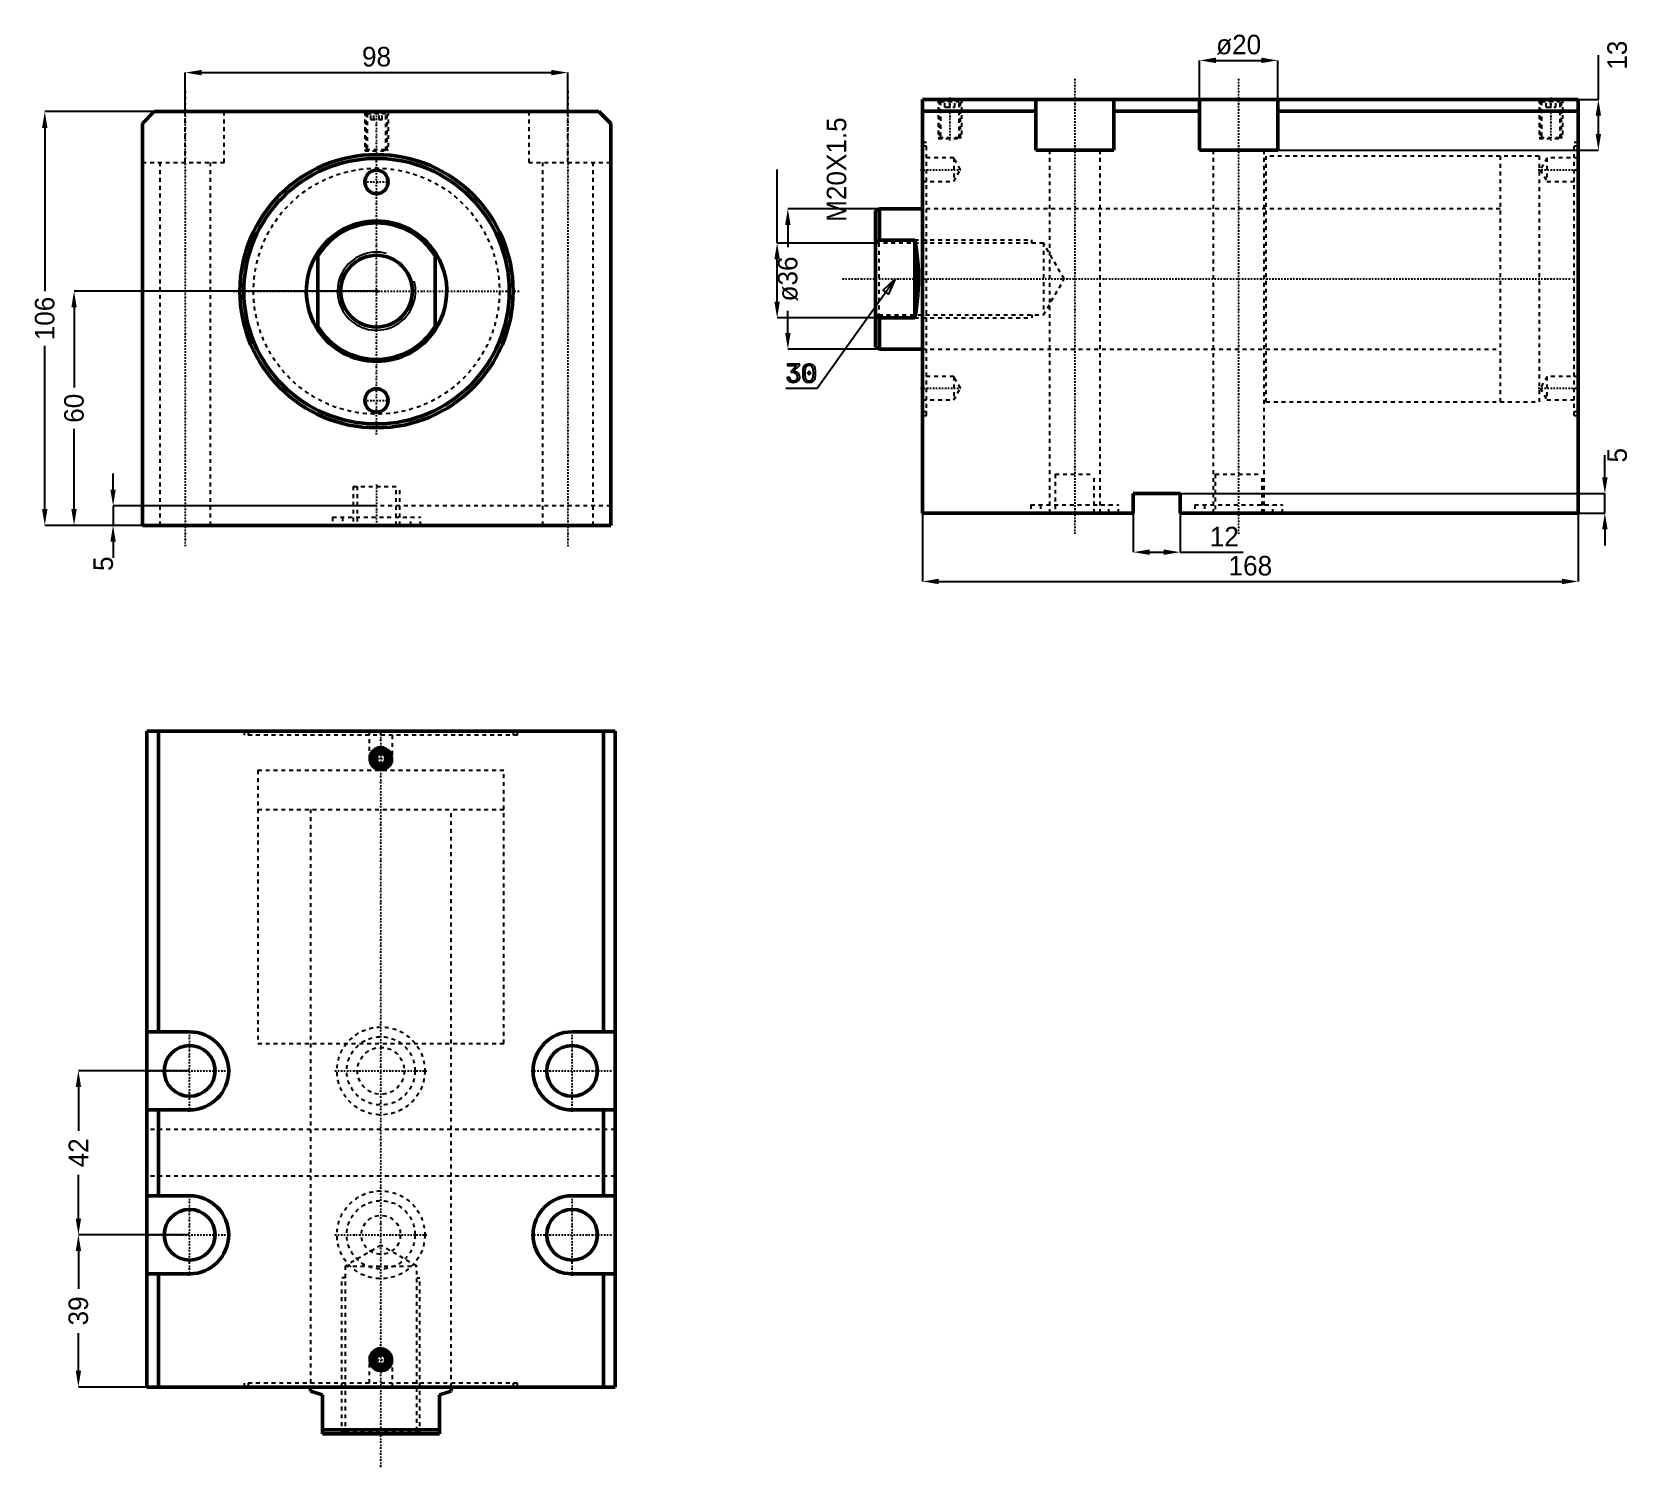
# Model space of a CAD drawing. Header units: millimetres. Extents: x -88 to 321, y -301 to 66.
import ezdxf

# ---------------------------------------------------------------- set-up
doc = ezdxf.new("R2010")
doc.units = ezdxf.units.MM
doc.linetypes.add('Center', pattern=[1.5, 0.45, -0.5, 0.05, -0.5])
doc.linetypes.add('Dashed', pattern=[2, 1, -1])
for name, color, linetype, lineweight in [('2d ConnectionPoints', 7, 'Continuous', 50), ('AM_0', 7, 'Continuous', 50), ('AM_5', 3, 'Continuous', 25), ('AM_7', 7, 'Center', 25), ('AM_9', 6, 'Dashed', 25)]:
    doc.layers.add(name, color=color, linetype=linetype, lineweight=lineweight)
doc.dimstyles.new('ISO-25', dxfattribs={"dimtxt": 2.5, "dimasz": 2.5, "dimexe": 1.25, "dimexo": 0.625, "dimtad": 1, "dimtxsty": 'Standard', "dimcen": 2.5, "dimadec": 0, "dimazin": 0, "dimtfac": 1, "dimtmove": 0, "dimatfit": 3, "dimfxl": 0, "dimarcsym": 0})

# ---------------------------------------------------------------- blocks, each defined once
blk = doc.blocks.new('1_JECX_MF_INLA_63_60_0_rod__0_in_JECX_MF_160_INLA_63_60_0__0')
at = {"layer": 'AM_0'}
for p, q in [((-15, -9.95), (-15, 9.95)), ((15, 9.95), (15, -9.95))]:
    blk.add_line(p, q, dxfattribs=at)
for points in [[(-15, 9.95), (-15.81, 8.6), (-16.5, 7.19), (-17.06, 5.73), (-17.5, 4.22), (-17.8, 2.68), (-17.97, 1.12), (-17.99, -0.45), (-17.89, -2.02), (-17.64, -3.57), (-17.26, -5.1), (-16.75, -6.58), (-16.12, -8.02), (-15.36, -9.39), (-15, -9.95)], [(15, -9.95), (15.81, -8.6), (16.5, -7.19), (17.06, -5.73), (17.5, -4.22), (17.8, -2.68), (17.97, -1.12), (17.99, 0.45), (17.89, 2.02), (17.64, 3.57), (17.26, 5.1), (16.75, 6.58), (16.12, 8.02), (15.36, 9.39), (15, 9.95)]]:
    blk.add_lwpolyline(points, dxfattribs=at)
blk.add_circle((0, 0), 9.19, dxfattribs=at)
for radius, start, end in [(18, 33.5573, 146.4427), (17.5, 31.0027, 148.9973), (17.5, 211.0027, 328.9973), (18, 213.5573, 326.4427)]:
    blk.add_arc((0, 0), radius, start, end, dxfattribs=at)
at = {"layer": 'AM_5'}
blk.add_arc((0, 0), 10, 75, 15, dxfattribs=at)
blk = doc.blocks.new('2_JECX_MF_EXLA_63_60_0_body__0_in_JECX_MF_160_INLA_63_60_0__0')
at = {"layer": 'AM_0'}
for p, q in [((-57, 46), (-60, 43)), ((57, 46), (-57, 46)), ((60, 43), (57, 46)), ((-60, 43), (-60, -60)), ((60, -60), (60, 43)), ((-60, -60), (60, -60))]:
    blk.add_line(p, q, dxfattribs=at)
for centre, radius in [((0, 0), 35), ((0, 0), 34), ((0, 28), 3), ((0, -28), 3)]:
    blk.add_circle(centre, radius, dxfattribs=at)
at = {"layer": 'AM_5', "linetype": 'Dashed'}
for p, q in [((-3, 46), (-3, 36)), ((3, 46), (3, 36))]:
    blk.add_line(p, q, dxfattribs=at)
at = {"layer": 'AM_7'}
for p, q in [((-49, 51.3), (-49, -65.3)), ((49, 51.3), (49, -65.3)), ((0, -36.75), (0, 46.5)), ((-3.15, 28), (3.15, 28)), ((-36.75, 0), (36.75, 0)), ((-3.15, -28), (3.15, -28)), ((0, -49.5), (0, -60.5))]:
    blk.add_line(p, q, dxfattribs=at)
at = {"layer": 'AM_9'}
for p, q in [((-49, 33), (-49, 46)), ((-39, 33), (-39, 46)), ((-3, 46), (-2.73, 45.73)), ((-2.73, 45.73), (-2.73, 36.27)), ((-2.73, 45.73), (2.73, 45.73)), ((-1.9, 46), (-2.4, 45.5)), ((-2.4, 45.5), (2.4, 45.5)), ((-2.4, 45.5), (-2.4, 36)), ((-1.44, 44), (-1.44, 46)), ((-0.72, 44), (-0.72, 46)), ((0.72, 44), (0.72, 46)), ((1.44, 44), (1.44, 46)), ((2.4, 45.5), (1.9, 46)), ((2.4, 36), (2.4, 45.5)), ((2.73, 45.73), (3, 46)), ((2.73, 36.27), (2.73, 45.73)), ((39, 46), (39, 33)), ((49, 33), (49, 46)), ((-1.44, 44), (1.44, 44)), ((-60, 33), (-39, 33)), ((-55.5, 33), (-55.5, -60)), ((-42.5, -60), (-42.5, 33)), ((-2.73, 36.27), (-3, 36)), ((-3, 36), (3, 36)), ((-2.73, 36.27), (2.73, 36.27)), ((3, 36), (2.73, 36.27)), ((39, 33), (60, 33)), ((42.5, 33), (42.5, -60)), ((55.5, -60), (55.5, 33)), ((-6, -50), (6, -50)), ((-6, -50), (-6, -60)), ((-5, -50), (-5, -60)), ((5, -60), (5, -50)), ((6, -60), (6, -50)), ((60, -55), (-60, -55)), ((-11.25, -57.9), (11.25, -57.9)), ((-11.25, -57.9), (-11.25, -60)), ((-8.75, -57.9), (-8.75, -60)), ((8.75, -60), (8.75, -57.9)), ((11.25, -60), (11.25, -57.9))]:
    blk.add_line(p, q, dxfattribs=at)
blk.add_circle((0, 0), 31.5, dxfattribs=at)
blk = doc.blocks.new('*D3')
at = {"layer": 'AM_5', "color": 0, "lineweight": -2}
for p, q in [((-49, 46), (-49, 56)), ((-44.83, 56), (44.83, 56)), ((49, 46), (49, 56))]:
    blk.add_line(p, q, dxfattribs=at)
at = {"layer": 'AM_5', "color": 0}
for points in [[(-44.83, 56.69), (-44.83, 55.31), (-49, 56)], [(44.83, 55.31), (44.83, 56.69), (49, 56)]]:
    blk.add_solid(points, dxfattribs=at)
at = {"layer": 'Defpoints', "color": 0}
for p in [(49, 56), (-49, 46), (49, 46)]:
    blk.add_point(p, dxfattribs=at)
at = {"layer": 'AM_5', "color": 0, "insert": (0, 60.05), "char_height": 5, "attachment_point": 5}
blk.add_mtext('98', dxfattribs=at)
blk = doc.blocks.new('*D4')
at = {"layer": 'AM_5', "color": 0, "lineweight": -2}
for p, q in [((-57, 46), (-85, 46)), ((-85, 41.83), (-85, -0.03)), ((-85, -55.83), (-85, -13.97)), ((-60, -60), (-85, -60))]:
    blk.add_line(p, q, dxfattribs=at)
at = {"layer": 'AM_5', "color": 0}
for points in [[(-84.31, 41.83), (-85.69, 41.83), (-85, 46)], [(-85.69, -55.83), (-84.31, -55.83), (-85, -60)]]:
    blk.add_solid(points, dxfattribs=at)
at = {"layer": 'Defpoints', "color": 0}
for p in [(-57, 46), (-85, -60), (-60, -60)]:
    blk.add_point(p, dxfattribs=at)
at = {"layer": 'AM_5', "color": 0, "insert": (-85, -7), "char_height": 5, "attachment_point": 5, "rotation": 90}
blk.add_mtext('106', dxfattribs=at)
blk = doc.blocks.new('*D5')
at = {"layer": 'AM_5', "color": 0, "lineweight": -2}
for p, q in [((0, 0), (-77.5, 0)), ((-77.5, -4.17), (-77.5, -24.69)), ((-77.5, -55.83), (-77.5, -35.31)), ((-60, -60), (-77.5, -60))]:
    blk.add_line(p, q, dxfattribs=at)
at = {"layer": 'AM_5', "color": 0}
for points in [[(-76.81, -4.17), (-78.19, -4.17), (-77.5, 0)], [(-78.19, -55.83), (-76.81, -55.83), (-77.5, -60)]]:
    blk.add_solid(points, dxfattribs=at)
at = {"layer": 'Defpoints', "color": 0}
for p in [(0, 0), (-77.5, -60), (-60, -60)]:
    blk.add_point(p, dxfattribs=at)
at = {"layer": 'AM_5', "color": 0, "insert": (-77.5, -30), "char_height": 5, "attachment_point": 5, "rotation": 90}
blk.add_mtext('60', dxfattribs=at)
blk = doc.blocks.new('*D6')
at = {"layer": 'AM_5', "color": 0, "lineweight": -2}
for p, q in [((-67.5, -50.83), (-67.5, -46.67)), ((0, -55), (-67.5, -55)), ((-67.5, -55), (-67.5, -60)), ((-60, -60), (-67.5, -60)), ((-67.5, -64.17), (-67.5, -68.33))]:
    blk.add_line(p, q, dxfattribs=at)
at = {"layer": 'AM_5', "color": 0}
for points in [[(-68.19, -50.83), (-66.81, -50.83), (-67.5, -55)], [(-66.81, -64.17), (-68.19, -64.17), (-67.5, -60)]]:
    blk.add_solid(points, dxfattribs=at)
at = {"layer": 'Defpoints', "color": 0}
for p in [(0, -55), (-67.5, -60), (-60, -60)]:
    blk.add_point(p, dxfattribs=at)
at = {"layer": 'AM_5', "color": 0, "insert": (-70, -69.83), "char_height": 5, "attachment_point": 5, "rotation": 90}
blk.add_mtext('5', dxfattribs=at)
blk = doc.blocks.new('1_JECX_MF_INLA_63_60_0_rod__0_in_JECX_MF_160_INLA_63_60_0__4')
at = {"layer": 'AM_0'}
for p, q in [((-18, 0), (-18, -1.03)), ((18, -1.03), (18, 0)), ((-15, -2), (-18, -1.03)), ((-15, -12), (-15, -2)), ((18, -1.03), (15, -2)), ((15, -2), (15, -12)), ((-15, -11), (15, -11)), ((-15, -12), (15, -12))]:
    blk.add_line(p, q, dxfattribs=at)
at = {"layer": 'AM_5', "linetype": 'Dashed'}
for p, q in [((-10, -12), (-10, 28)), ((-9.19, 28), (-10, 28)), ((9.19, 28), (10, 28)), ((10, -12), (10, 28))]:
    blk.add_line(p, q, dxfattribs=at)
at = {"layer": 'AM_9'}
for p, q in [((-31.5, 158), (31.5, 158)), ((-31.5, 158), (-31.5, 148)), ((31.5, 148), (31.5, 158)), ((-31.5, 148), (31.5, 148)), ((-18, 148), (-18, 0)), ((18, 0), (18, 148)), ((0, 36.3), (-9.19, 31)), ((9.19, 31), (0, 36.3)), ((-9.19, 31), (9.19, 31)), ((-9.19, 31), (-9.19, -11.19)), ((9.19, -11.19), (9.19, 31)), ((-9.19, -11.19), (-10, -12)), ((-9.19, -11.19), (9.19, -11.19)), ((10, -12), (9.19, -11.19))]:
    blk.add_line(p, q, dxfattribs=at)
blk = doc.blocks.new('2_JECX_MF_EXLA_63_60_0_body__0_in_JECX_MF_160_INLA_63_60_0__4')
at = {"layer": 'AM_0'}
for p, q in [((60, 168), (-60, 168)), ((-60, 168), (-60, 0)), ((-57, 168), (-57, 91)), ((57, 168), (57, 91)), ((60, 168), (60, 0)), ((-0.72, 162.25), (-1.44, 161)), ((-1.44, 161), (-0.72, 159.75)), ((0.72, 162.25), (-0.72, 162.25)), ((-0.72, 159.75), (0.72, 159.75)), ((1.44, 161), (0.72, 162.25)), ((0.72, 159.75), (1.44, 161)), ((-49, 91), (-60, 91)), ((60, 91), (49, 91)), ((-60, 71), (-49, 71)), ((-57, 71), (-57, 49)), ((49, 71), (60, 71)), ((57, 71), (57, 49)), ((-49, 49), (-60, 49)), ((60, 49), (49, 49)), ((-60, 29), (-49, 29)), ((-57, 29), (-57, 0)), ((49, 29), (60, 29)), ((57, 29), (57, 0)), ((-0.72, 8.25), (-1.44, 7)), ((0.72, 8.25), (-0.72, 8.25)), ((1.44, 7), (0.72, 8.25)), ((-1.44, 7), (-0.72, 5.75)), ((-0.72, 5.75), (0.72, 5.75)), ((0.72, 5.75), (1.44, 7)), ((60, 0), (-60, 0))]:
    blk.add_line(p, q, dxfattribs=at)
for centre, radius in [((0, 161), 2.73), ((0, 161), 2.4), ((0, 161), 1.9), ((-49, 81), 6.5), ((49, 81), 6.5), ((-49, 39), 6.5), ((49, 39), 6.5), ((0, 7), 2.73), ((0, 7), 2.4), ((0, 7), 1.9)]:
    blk.add_circle(centre, radius, dxfattribs=at)
for centre, start, end in [((-49, 81), 270, 90), ((49, 81), 90, 270), ((-49, 39), 270, 90), ((49, 39), 90, 270)]:
    blk.add_arc(centre, 10, start, end, dxfattribs=at)
at = {"layer": 'AM_5'}
for centre in [(0, 161), (0, 7)]:
    blk.add_arc(centre, 3, 75, 15, dxfattribs=at)
at = {"layer": 'AM_7'}
for p, q in [((0, -20.5), (0, 168.49)), ((-3.15, 161), (3.15, 161)), ((-49, 70.5), (-49, 91.5)), ((49, 70.5), (49, 91.5)), ((-59.5, 81), (-38.5, 81)), ((-11.81, 81), (11.81, 81)), ((38.5, 81), (59.5, 81)), ((-49, 28.5), (-49, 49.5)), ((49, 28.5), (49, 49.5)), ((-59.5, 39), (-38.5, 39)), ((-11.81, 39), (11.81, 39)), ((38.5, 39), (59.5, 39)), ((-3.15, 7), (3.15, 7))]:
    blk.add_line(p, q, dxfattribs=at)
at = {"layer": 'AM_9'}
for p, q in [((-35, 168), (-35, 167)), ((-34, 168), (-34, 167)), ((-3, 168), (-3, 160)), ((3, 160), (3, 168)), ((34, 167), (34, 168)), ((35, 167), (35, 168)), ((35, 167), (-35, 167)), ((-3, 160), (0, 158.27)), ((-3, 160), (3, 160)), ((0, 158.27), (3, 160)), ((-31.5, 158), (31.5, 158)), ((-31.5, 158), (-31.5, 88)), ((31.5, 88), (31.5, 158)), ((-31.5, 88), (31.5, 88)), ((-18, 88), (-18, 0)), ((18, 0), (18, 88)), ((60, 66), (-60, 66)), ((60, 54), (-60, 54)), ((0, 9.73), (-3, 8)), ((3, 8), (0, 9.73)), ((-3, 8), (3, 8)), ((-3, 8), (-3, 0)), ((3, 0), (3, 8)), ((35, 1), (-35, 1)), ((-35, 1), (-35, 0)), ((-34, 1), (-34, 0)), ((34, 0), (34, 1)), ((35, 0), (35, 1))]:
    blk.add_line(p, q, dxfattribs=at)
for centre, radius in [((0, 81), 11.25), ((0, 81), 8.75), ((0, 81), 6), ((0, 39), 11.25), ((0, 39), 8.75), ((0, 39), 5)]:
    blk.add_circle(centre, radius, dxfattribs=at)
blk = doc.blocks.new('*D12')
at = {"layer": 'AM_5', "color": 0, "lineweight": -2}
for p, q in [((-47.88, -199.76), (-76.38, -199.76)), ((-76.38, -203.93), (-76.38, -215.09)), ((-76.38, -237.59), (-76.38, -226.43)), ((-47.88, -241.76), (-76.38, -241.76))]:
    blk.add_line(p, q, dxfattribs=at)
at = {"layer": 'AM_5', "color": 0}
for points in [[(-77.07, -203.93), (-75.69, -203.93), (-76.38, -199.76)], [(-77.07, -237.59), (-75.69, -237.59), (-76.38, -241.76)]]:
    blk.add_solid(points, dxfattribs=at)
at = {"layer": 'Defpoints', "color": 0}
for p in [(-76.38, -199.76), (-47.88, -199.76), (-47.88, -241.76)]:
    blk.add_point(p, dxfattribs=at)
at = {"layer": 'AM_5', "color": 0, "insert": (-76.38, -220.76), "char_height": 5, "attachment_point": 5, "rotation": 90}
blk.add_mtext('42', dxfattribs=at)
blk = doc.blocks.new('*D13')
at = {"layer": 'AM_5', "color": 0, "lineweight": -2}
for p, q in [((-47.88, -241.76), (-76.38, -241.76)), ((-76.38, -245.93), (-76.38, -255.59)), ((-76.38, -276.59), (-76.38, -266.93)), ((-58.88, -280.76), (-76.38, -280.76))]:
    blk.add_line(p, q, dxfattribs=at)
at = {"layer": 'AM_5', "color": 0}
for points in [[(-77.07, -245.93), (-75.69, -245.93), (-76.38, -241.76)], [(-77.07, -276.59), (-75.69, -276.59), (-76.38, -280.76)]]:
    blk.add_solid(points, dxfattribs=at)
at = {"layer": 'Defpoints', "color": 0}
for p in [(-47.88, -241.76), (-76.38, -280.76), (-58.88, -280.76)]:
    blk.add_point(p, dxfattribs=at)
at = {"layer": 'AM_5', "color": 0, "insert": (-76.38, -261.26), "char_height": 5, "attachment_point": 5, "rotation": 90}
blk.add_mtext('39', dxfattribs=at)
blk = doc.blocks.new('1_JECX_MF_INLA_63_60_0_rod__0_in_JECX_MF_160_INLA_63_60_0__2')
at = {"layer": 'AM_0'}
for p, q in [((-11, 18), (-12, 17.5)), ((-12, 17.5), (-12, -17.5)), ((0, 18), (-11, 18)), ((-11, 18), (-11, 9.95)), ((-11, 9.95), (-12, 9.01)), ((-2, 9.95), (-11, 9.95)), ((-2, 9.95), (-2, -9.95)), ((-12, -9.01), (-11, -9.95)), ((-11, -9.95), (-2, -9.95)), ((-11, -9.95), (-11, -18)), ((-12, -17.5), (-11, -18)), ((-11, -18), (0, -18))]:
    blk.add_line(p, q, dxfattribs=at)
blk.add_lwpolyline([(-2, -9.95), (-1.74, -8.6), (-1.51, -7.19), (-1.33, -5.73), (-1.19, -4.22), (-1.09, -2.68), (-1.04, -1.12), (-1.03, 0.45), (-1.06, 2.02), (-1.14, 3.57), (-1.26, 5.1), (-1.43, 6.58), (-1.64, 8.02), (-1.88, 9.39), (-2, 9.95)], dxfattribs=at)
at = {"layer": 'AM_5', "linetype": 'Dashed'}
for p, q in [((-12, 10), (28, 10)), ((28, 9.19), (28, 10)), ((-12, -10), (28, -10)), ((28, -9.19), (28, -10))]:
    blk.add_line(p, q, dxfattribs=at)
at = {"layer": 'AM_7'}
blk.add_line((-20.5, 0), (166.5, 0), dxfattribs=at)
at = {"layer": 'AM_9'}
for p, q in [((158, 31.5), (148, 31.5)), ((148, 31.5), (148, -31.5)), ((158, 31.5), (158, -31.5)), ((148, 18), (0, 18)), ((-11.19, 9.19), (-12, 10)), ((31, 9.19), (-11.19, 9.19)), ((-11.19, 9.19), (-11.19, -9.19)), ((36.3, 0), (31, 9.19)), ((31, 9.19), (31, -9.19)), ((31, -9.19), (36.3, 0)), ((-12, -10), (-11.19, -9.19)), ((-11.19, -9.19), (31, -9.19)), ((0, -18), (148, -18)), ((148, -31.5), (158, -31.5))]:
    blk.add_line(p, q, dxfattribs=at)
blk = doc.blocks.new('2_JECX_MF_EXLA_63_60_0_body__0_in_JECX_MF_160_INLA_63_60_0__2')
at = {"layer": 'AM_0'}
for p, q in [((0, -60), (0, 46)), ((168, 46), (0, 46)), ((29, 33), (29, 46)), ((49, 33), (49, 46)), ((71, 33), (71, 46)), ((91, 33), (91, 46)), ((168, -60), (168, 46)), ((29, 43), (0, 43)), ((71, 43), (49, 43)), ((168, 43), (91, 43)), ((29, 33), (49, 33)), ((71, 33), (91, 33)), ((66, -55), (54, -55)), ((54, -55), (54, -60)), ((66, -60), (66, -55)), ((54, -60), (0, -60)), ((168, -60), (66, -60))]:
    blk.add_line(p, q, dxfattribs=at)
at = {"layer": 'AM_5', "linetype": 'Dashed'}
for p, q in [((4, 46), (4, 36)), ((10, 46), (10, 36)), ((158, 46), (158, 36)), ((164, 46), (164, 36))]:
    blk.add_line(p, q, dxfattribs=at)
at = {"layer": 'AM_7'}
for p, q in [((39, 51.3), (39, -65.3)), ((81, 51.3), (81, -65.3)), ((7, 46.5), (7, 35.5)), ((161, 46.5), (161, 35.5)), ((-0.49, 28), (10.22, 28)), ((157.78, 28), (168.49, 28)), ((168.05, 0), (166.95, 0)), ((-0.49, -28), (10.22, -28)), ((157.78, -28), (168.49, -28))]:
    blk.add_line(p, q, dxfattribs=at)
at = {"layer": 'AM_9'}
for p, q in [((4, 46), (4.27, 45.73)), ((4.27, 45.73), (4.27, 36.27)), ((4.27, 45.73), (9.73, 45.73)), ((5.1, 46), (4.6, 45.5)), ((4.6, 45.5), (4.6, 36)), ((4.6, 45.5), (9.4, 45.5)), ((5.75, 44), (5.75, 46)), ((7, 44), (7, 46)), ((8.25, 44), (8.25, 46)), ((9.4, 45.5), (8.9, 46)), ((9.4, 36), (9.4, 45.5)), ((9.73, 45.73), (10, 46)), ((9.73, 36.27), (9.73, 45.73)), ((158, 46), (158.27, 45.73)), ((158.27, 45.73), (158.27, 36.27)), ((158.27, 45.73), (163.73, 45.73)), ((159.1, 46), (158.6, 45.5)), ((158.6, 45.5), (163.4, 45.5)), ((158.6, 45.5), (158.6, 36)), ((159.75, 44), (159.75, 46)), ((161, 44), (161, 46)), ((162.25, 44), (162.25, 46)), ((163.4, 45.5), (162.9, 46)), ((163.4, 36), (163.4, 45.5)), ((163.73, 45.73), (164, 46)), ((163.73, 36.27), (163.73, 45.73)), ((5.75, 44), (8.25, 44)), ((159.75, 44), (162.25, 44)), ((1, 35), (0, 35)), ((1, 34), (0, 34)), ((1, -35), (1, 35)), ((4.27, 36.27), (4, 36)), ((4, 36), (10, 36)), ((4.27, 36.27), (9.73, 36.27)), ((10, 36), (9.73, 36.27)), ((32.5, 33), (32.5, -60)), ((45.5, -60), (45.5, 33)), ((74.5, 33), (74.5, -60)), ((87.5, -60), (87.5, 33)), ((158.27, 36.27), (158, 36)), ((158, 36), (164, 36)), ((158.27, 36.27), (163.73, 36.27)), ((164, 36), (163.73, 36.27)), ((167, -35), (167, 35)), ((168, 35), (167, 35)), ((168, 34), (167, 34)), ((8, 31), (0, 31)), ((9.73, 28), (8, 31)), ((8, 31), (8, 25)), ((158, 31.5), (88, 31.5)), ((88, 31.5), (88, -31.5)), ((158, 31.5), (158, -31.5)), ((160, 31), (158.27, 28)), ((168, 31), (160, 31)), ((160, 31), (160, 25)), ((0, 25), (8, 25)), ((8, 25), (9.73, 28)), ((158.27, 28), (160, 25)), ((160, 25), (168, 25)), ((88, 18), (0, 18)), ((0, -18), (88, -18)), ((8, -25), (0, -25)), ((9.73, -28), (8, -25)), ((8, -25), (8, -31)), ((8, -31), (9.73, -28)), ((160, -25), (158.27, -28)), ((158.27, -28), (160, -31)), ((168, -25), (160, -25)), ((160, -25), (160, -31)), ((0, -31), (8, -31)), ((88, -31.5), (158, -31.5)), ((160, -31), (168, -31)), ((0, -34), (1, -34)), ((0, -35), (1, -35)), ((167, -34), (168, -34)), ((167, -35), (168, -35)), ((34, -50), (44, -50)), ((34, -50), (34, -60)), ((44, -60), (44, -50)), ((75, -50), (87, -50)), ((75, -50), (75, -60)), ((87, -60), (87, -50)), ((27.75, -57.9), (50.25, -57.9)), ((27.75, -57.9), (27.75, -60)), ((30.25, -57.9), (30.25, -60)), ((47.75, -60), (47.75, -57.9)), ((50.25, -60), (50.25, -57.9)), ((69.75, -57.9), (92.25, -57.9)), ((69.75, -57.9), (69.75, -60)), ((72.25, -57.9), (72.25, -60)), ((89.75, -60), (89.75, -57.9)), ((92.25, -60), (92.25, -57.9))]:
    blk.add_line(p, q, dxfattribs=at)
blk = doc.blocks.new('*D24')
at = {"layer": 'AM_5', "color": 0, "lineweight": -2}
for p, q in [((210.89, 49.13), (210.89, 59.13)), ((215.05, 59.13), (226.72, 59.13)), ((230.89, 49.13), (230.89, 59.13))]:
    blk.add_line(p, q, dxfattribs=at)
at = {"layer": 'AM_5', "color": 0}
for points in [[(215.05, 59.83), (215.05, 58.44), (210.89, 59.13)], [(226.72, 59.83), (226.72, 58.44), (230.89, 59.13)]]:
    blk.add_solid(points, dxfattribs=at)
at = {"layer": 'Defpoints', "color": 0}
for p in [(230.89, 59.13), (210.89, 49.13), (230.89, 49.13)]:
    blk.add_point(p, dxfattribs=at)
at = {"layer": 'AM_5', "color": 0, "insert": (220.89, 63.13), "char_height": 5, "attachment_point": 5}
blk.add_mtext('ø20', dxfattribs=at)
blk = doc.blocks.new('*D25')
at = {"layer": 'AM_5', "color": 0, "lineweight": -2}
for p, q in [((313.05, 49.13), (313.05, 60.46)), ((230.89, 49.13), (313.05, 49.13)), ((313.05, 40.3), (313.05, 44.96)), ((230.89, 36.13), (313.05, 36.13))]:
    blk.add_line(p, q, dxfattribs=at)
at = {"layer": 'AM_5', "color": 0}
for points in [[(312.36, 44.96), (313.75, 44.96), (313.05, 49.13)], [(312.36, 40.3), (313.75, 40.3), (313.05, 36.13)]]:
    blk.add_solid(points, dxfattribs=at)
at = {"layer": 'Defpoints', "color": 0}
for p in [(230.89, 49.13), (313.05, 49.13), (230.89, 36.13)]:
    blk.add_point(p, dxfattribs=at)
at = {"layer": 'AM_5', "color": 0, "insert": (317.89, 60.46), "char_height": 5, "attachment_point": 5, "rotation": 90}
blk.add_mtext('13', dxfattribs=at)
blk = doc.blocks.new('*D26')
at = {"layer": 'AM_5', "color": 0, "lineweight": -2}
for p, q in [((139.89, -56.87), (139.89, -74.37)), ((307.89, -56.87), (307.89, -74.37)), ((144.05, -74.37), (303.72, -74.37))]:
    blk.add_line(p, q, dxfattribs=at)
at = {"layer": 'AM_5', "color": 0}
for points in [[(144.05, -73.67), (144.05, -75.06), (139.89, -74.37)], [(303.72, -73.67), (303.72, -75.06), (307.89, -74.37)]]:
    blk.add_solid(points, dxfattribs=at)
at = {"layer": 'Defpoints', "color": 0}
for p in [(139.89, -56.87), (307.89, -56.87), (307.89, -74.37)]:
    blk.add_point(p, dxfattribs=at)
at = {"layer": 'AM_5', "color": 0, "insert": (223.89, -70.37), "char_height": 5, "attachment_point": 5}
blk.add_mtext('168', dxfattribs=at)
blk = doc.blocks.new('*D27')
at = {"layer": 'AM_5', "color": 0, "lineweight": -2}
for p, q in [((128.89, 21.13), (105.39, 21.13)), ((105.39, 16.96), (105.39, 11.3)), ((105.39, -10.7), (105.39, -5.04)), ((128.89, -14.87), (105.39, -14.87))]:
    blk.add_line(p, q, dxfattribs=at)
at = {"layer": 'AM_5', "color": 0}
for points in [[(104.69, 16.96), (106.08, 16.96), (105.39, 21.13)], [(104.69, -10.7), (106.08, -10.7), (105.39, -14.87)]]:
    blk.add_solid(points, dxfattribs=at)
at = {"layer": 'Defpoints', "color": 0}
for p in [(105.39, 21.13), (128.89, 21.13), (128.89, -14.87)]:
    blk.add_point(p, dxfattribs=at)
at = {"layer": 'AM_5', "color": 0, "insert": (105.39, 3.13), "char_height": 5, "attachment_point": 5, "rotation": 90}
blk.add_mtext('ø36', dxfattribs=at)
blk = doc.blocks.new('*D28')
at = {"layer": 'AM_5', "color": 0, "lineweight": -2}
for p, q in [((193.89, -51.87), (193.89, -66.87)), ((205.89, -56.87), (205.89, -66.87)), ((198.05, -66.87), (201.72, -66.87)), ((205.89, -66.87), (222.05, -66.87))]:
    blk.add_line(p, q, dxfattribs=at)
at = {"layer": 'AM_5', "color": 0}
for points in [[(198.05, -66.17), (198.05, -67.56), (193.89, -66.87)], [(201.72, -66.17), (201.72, -67.56), (205.89, -66.87)]]:
    blk.add_solid(points, dxfattribs=at)
at = {"layer": 'Defpoints', "color": 0}
for p in [(193.89, -51.87), (205.89, -56.87), (205.89, -66.87)]:
    blk.add_point(p, dxfattribs=at)
at = {"layer": 'AM_5', "color": 0, "insert": (217.22, -62.87), "char_height": 5, "attachment_point": 5}
blk.add_mtext('12', dxfattribs=at)
blk = doc.blocks.new('*D29')
at = {"layer": 'AM_5', "color": 0, "lineweight": -2}
for p, q in [((314.72, -47.7), (314.72, -42.04)), ((193.89, -51.87), (314.72, -51.87)), ((314.72, -56.87), (314.72, -51.87)), ((205.89, -56.87), (314.72, -56.87)), ((314.72, -61.04), (314.72, -65.2))]:
    blk.add_line(p, q, dxfattribs=at)
at = {"layer": 'AM_5', "color": 0}
for points in [[(314.03, -47.7), (315.42, -47.7), (314.72, -51.87)], [(314.03, -61.04), (315.42, -61.04), (314.72, -56.87)]]:
    blk.add_solid(points, dxfattribs=at)
at = {"layer": 'Defpoints', "color": 0}
for p in [(193.89, -51.87), (205.89, -56.87), (314.72, -56.87)]:
    blk.add_point(p, dxfattribs=at)
at = {"layer": 'AM_5', "color": 0, "insert": (317.89, -42.04), "char_height": 5, "attachment_point": 5, "rotation": 90}
blk.add_mtext('5', dxfattribs=at)
blk = doc.blocks.new('*D30')
at = {"layer": 'AM_5', "color": 0, "lineweight": -2}
for p, q in [((102.64, 12.32), (102.64, 31.15)), ((128.7, 12.32), (102.64, 12.32)), ((102.64, -2.7), (102.64, 8.15)), ((127.89, -6.87), (102.64, -6.87))]:
    blk.add_line(p, q, dxfattribs=at)
at = {"layer": 'AM_5', "color": 0}
for points in [[(101.94, 8.15), (103.33, 8.15), (102.64, 12.32)], [(101.94, -2.7), (103.33, -2.7), (102.64, -6.87)]]:
    blk.add_solid(points, dxfattribs=at)
at = {"layer": 'Defpoints', "color": 0}
for p in [(128.7, 12.32), (102.64, -6.87), (127.89, -6.87)]:
    blk.add_point(p, dxfattribs=at)
at = {"layer": 'AM_5', "color": 0, "insert": (117.89, 31.15), "char_height": 5, "attachment_point": 5, "rotation": 90}
blk.add_mtext('M20X1.5', dxfattribs=at)

msp = doc.modelspace()

# ---------------------------------------------------------------- linework, layer by layer
at = {"layer": '2d ConnectionPoints'}
for p in [(0, 0), (139.888, 3.131), (1.12, -280.759)]:
    msp.add_point(p, dxfattribs=at)
at = {"layer": 'AM_5'}
for p, q in [((112.888, -24.869), (132.888, 3.131)), ((104.888, -24.869), (112.888, -24.869))]:
    msp.add_line(p, q, dxfattribs=at)
for points in [[(132.888, 3.131), (131.144, -0.744), (129.788, 0.225), (132.888, 3.131)], [(105.82, -22.062), (105.82, -22.062), (105.826, -22.172), (105.855, -22.327), (105.855, -22.327), (105.909, -22.469), (105.959, -22.556), (105.959, -22.556), (106.017, -22.637), (106.12, -22.743), (106.12, -22.743), (106.239, -22.832), (106.327, -22.881), (106.327, -22.881), (106.421, -22.922), (106.566, -22.966), (106.566, -22.966), (106.717, -22.99), (106.821, -22.995), (106.821, -22.995), (106.932, -22.99), (107.092, -22.966), (107.092, -22.966), (107.246, -22.921), (107.345, -22.88), (107.345, -22.88), (107.438, -22.829), (107.564, -22.74), (107.564, -22.74), (107.672, -22.633), (107.735, -22.551), (107.735, -22.551), (107.787, -22.464), (107.844, -22.323), (107.844, -22.323), (107.875, -22.17), (107.881, -22.062), (107.881, -22.062), (107.873, -21.908), (107.83, -21.696), (107.83, -21.696), (107.75, -21.506), (107.676, -21.391), (107.676, -21.391), (107.588, -21.287), (107.434, -21.151), (107.434, -21.151), (107.252, -21.039), (107.116, -20.978), (107.116, -20.978), (106.969, -20.929), (106.736, -20.875), (106.736, -20.875), (106.485, -20.846), (106.308, -20.84), (106.308, -20.385), (107.627, -19.092), (105.424, -19.092), (105.424, -18.656), (108.245, -18.656), (108.245, -19.111), (106.896, -20.444), (106.896, -20.444), (107.19, -20.512), (107.565, -20.659), (107.565, -20.659), (107.86, -20.86), (108.013, -21.024), (108.013, -21.024), (108.134, -21.206), (108.265, -21.504), (108.265, -21.504), (108.335, -21.829), (108.349, -22.062), (108.349, -22.062), (108.34, -22.23), (108.292, -22.465), (108.292, -22.465), (108.203, -22.678), (108.121, -22.808), (108.121, -22.808), (108.025, -22.927), (107.861, -23.083), (107.861, -23.083), (107.673, -23.211), (107.535, -23.281), (107.535, -23.281), (107.39, -23.338), (107.167, -23.4), (107.167, -23.4), (106.938, -23.434), (106.782, -23.44), (106.782, -23.44), (106.631, -23.434), (106.411, -23.401), (106.411, -23.401), (106.201, -23.339), (106.066, -23.283), (106.066, -23.283), (105.938, -23.213), (105.765, -23.086), (105.765, -23.086), (105.616, -22.932), (105.53, -22.813), (105.53, -22.813), (105.456, -22.683), (105.377, -22.469), (105.377, -22.469), (105.335, -22.233), (105.326, -22.062), (105.82, -22.062)], [(110.834, -23.434), (110.834, -23.434), (110.589, -23.422), (110.266, -23.359), (110.266, -23.359), (109.998, -23.242), (109.85, -23.135), (109.85, -23.135), (109.722, -23.006), (109.564, -22.78), (109.564, -22.78), (109.446, -22.514), (109.39, -22.314), (109.39, -22.314), (109.347, -22.094), (109.301, -21.724), (109.301, -21.724), (109.276, -21.304), (109.271, -20.996), (109.271, -20.996), (109.276, -20.696), (109.301, -20.284), (109.301, -20.284), (109.348, -19.92), (109.391, -19.703), (109.391, -19.703), (109.448, -19.505), (109.567, -19.241), (109.567, -19.241), (109.726, -19.016), (109.855, -18.889), (109.855, -18.889), (110.003, -18.781), (110.271, -18.665), (110.271, -18.665), (110.591, -18.603), (110.834, -18.591), (110.834, -18.591), (111.079, -18.603), (111.4, -18.665), (111.4, -18.665), (111.668, -18.781), (111.818, -18.889), (111.818, -18.889), (111.946, -19.016), (112.105, -19.24), (112.105, -19.24), (112.225, -19.504), (112.282, -19.701), (112.282, -19.701), (112.326, -19.918), (112.374, -20.282), (112.374, -20.282), (112.399, -20.695), (112.404, -20.996), (112.404, -20.996), (112.399, -21.299), (112.372, -21.715), (112.372, -21.715), (112.323, -22.085), (112.277, -22.306), (112.277, -22.306), (112.218, -22.507), (112.096, -22.776), (112.096, -22.776), (111.935, -23.004), (111.806, -23.133), (111.806, -23.133), (111.657, -23.241), (111.391, -23.358), (111.391, -23.358), (111.074, -23.422), (110.834, -23.434)], [(110.834, -23.005), (110.834, -23.005), (111.006, -22.994), (111.231, -22.94), (111.231, -22.94), (111.42, -22.838), (111.525, -22.745), (111.525, -22.745), (111.615, -22.634), (111.727, -22.442), (111.727, -22.442), (111.81, -22.218), (111.85, -22.052), (111.85, -22.052), (111.88, -21.872), (111.912, -21.572), (111.912, -21.572), (111.93, -21.238), (111.933, -20.996), (111.933, -20.996), (111.93, -20.74), (111.915, -20.394), (111.915, -20.394), (111.886, -20.093), (111.86, -19.919), (111.86, -19.919), (111.824, -19.761), (111.745, -19.55), (111.745, -19.55), (111.637, -19.37), (111.548, -19.267), (111.548, -19.267), (111.443, -19.181), (111.25, -19.087), (111.25, -19.087), (111.015, -19.036), (110.834, -19.027), (110.834, -19.027), (110.655, -19.036), (110.422, -19.087), (110.422, -19.087), (110.23, -19.181), (110.126, -19.267), (110.126, -19.267), (110.038, -19.37), (109.93, -19.55), (109.93, -19.55), (109.851, -19.761), (109.816, -19.919), (109.816, -19.919), (109.789, -20.093), (109.761, -20.394), (109.761, -20.394), (109.745, -20.74), (109.742, -20.996), (109.742, -20.996), (109.746, -21.24), (109.762, -21.576), (109.762, -21.576), (109.793, -21.876), (109.822, -22.056), (109.822, -22.056), (109.86, -22.22), (109.942, -22.442), (109.942, -22.442), (110.052, -22.634), (110.142, -22.745), (110.142, -22.745), (110.247, -22.838), (110.435, -22.94), (110.435, -22.94), (110.662, -22.994), (110.834, -23.005)], [(110.399, -20.996), (110.834, -20.509), (111.27, -20.996), (110.834, -21.438), (110.399, -20.996)]]:
    msp.add_lwpolyline(points, dxfattribs=at)

# ---------------------------------------------------------------- block references
for name, p in [('2_JECX_MF_EXLA_63_60_0_body__0_in_JECX_MF_160_INLA_63_60_0__2', (139.888, 3.131)), ('2_JECX_MF_EXLA_63_60_0_body__0_in_JECX_MF_160_INLA_63_60_0__0', (0, 0)), ('1_JECX_MF_INLA_63_60_0_rod__0_in_JECX_MF_160_INLA_63_60_0__2', (139.888, 3.131)), ('1_JECX_MF_INLA_63_60_0_rod__0_in_JECX_MF_160_INLA_63_60_0__0', (0, 0)), ('2_JECX_MF_EXLA_63_60_0_body__0_in_JECX_MF_160_INLA_63_60_0__4', (1.12, -280.759)), ('1_JECX_MF_INLA_63_60_0_rod__0_in_JECX_MF_160_INLA_63_60_0__4', (1.12, -280.759))]:
    msp.add_blockref(name, p)

# ---------------------------------------------------------------- dimensions: what is measured, and where the dimension line sits
for base, p1, p2, text, picture, middle in [((230.888, 59.131), (210.888, 49.131), (230.888, 49.131), 'ø20', '*D24', (220.888, 59.131)), ((49, 56), (-49, 46), (49, 46), '98', '*D3', (0, 56)), ((205.888, -66.869), (193.888, -51.869), (205.888, -56.869), '12', '*D28', (217.221, -66.869)), ((307.888, -74.369), (139.888, -56.869), (307.888, -56.869), '168', '*D26', (223.888, -74.369))]:
    dim = msp.add_linear_dim(base=base, p1=p1, p2=p2, text=text, dimstyle='ISO-25', override={"dimtxt": 5, "dimasz": 4.166667, "dimexe": 0, "dimexo": 0, "dimgap": 1.5}, dxfattribs=at)
    dim.commit()
    dim.dimension.update_dxf_attribs({"geometry": picture, "text_midpoint": middle, "dimtype": 160})
for base, p1, p2, text, picture, middle in [((313.054, 49.131), (230.888, 36.131), (230.888, 49.131), '13', '*D25', (317.888, 60.465)), ((-85, -60), (-57, 46), (-60, -60), '106', '*D4', (-85, -7)), ((102.638, -6.869), (128.7, 12.319), (127.888, -6.869), 'M20X1.5', '*D30', (117.888, 31.153)), ((105.388, 21.131), (128.888, -14.869), (128.888, 21.131), 'ø36', '*D27', (105.388, 3.131)), ((-77.5, -60), (0, 0), (-60, -60), '60', '*D5', (-77.5, -30)), ((314.721, -56.869), (193.888, -51.869), (205.888, -56.869), '5', '*D29', (317.888, -42.035)), ((-67.5, -60), (0, -55), (-60, -60), '5', '*D6', (-70, -69.833)), ((-76.38, -199.759), (-47.88, -241.759), (-47.88, -199.759), '42', '*D12', (-76.38, -220.759)), ((-76.38, -280.759), (-47.88, -241.759), (-58.88, -280.759), '39', '*D13', (-76.38, -261.259))]:
    dim = msp.add_linear_dim(base=base, p1=p1, p2=p2, angle=90, text=text, dimstyle='ISO-25', override={"dimtxt": 5, "dimasz": 4.166667, "dimexe": 0, "dimexo": 0, "dimgap": 1.5}, dxfattribs=at)
    dim.commit()
    dim.dimension.update_dxf_attribs({"geometry": picture, "text_midpoint": middle, "dimtype": 160, "text_rotation": 90})

doc.saveas('drawing.dxf')
